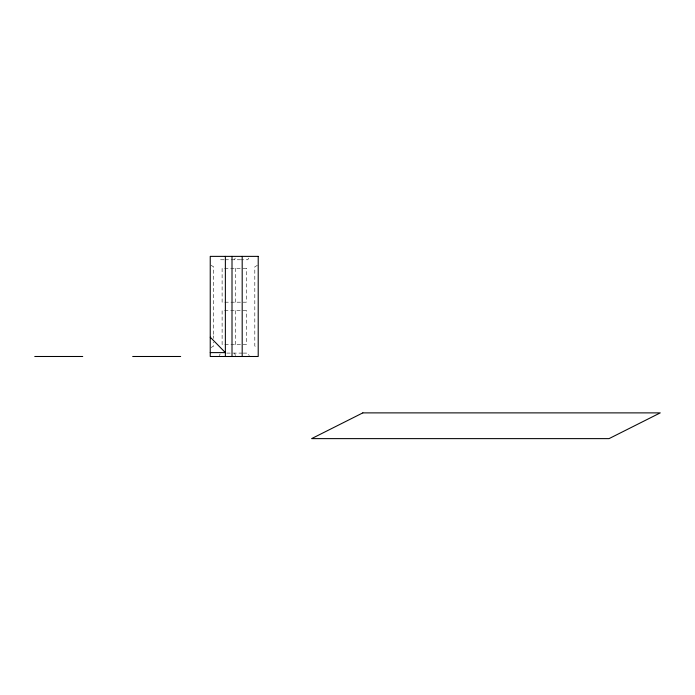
<?xml version="1.0" encoding="UTF-8"?>
<svg xmlns="http://www.w3.org/2000/svg" width="695" height="695" viewBox="0 0 695 695"><rect width="100%" height="100%" fill="white"/><g stroke="black" fill="none" stroke-linecap="round" stroke-linejoin="round"><path stroke-width="0.52" stroke-dasharray="3.48 2.61" d="M234.719 259.774L235.136 258.071M248.749 258.071L247.767 259.774L241.269 259.774M219.212 355.64L220.193 353.946M257.358 265.351L254.813 266.819L254.813 346.041L257.358 347.517M211.089 347.517L213.634 346.041L213.634 342.149M224.033 259.774L220.68 259.774L219.698 258.071M225.015 259.774L240.739 259.774M226.744 353.095L242.346 353.095M243.241 353.095L247.767 353.095L249.236 355.64M211.089 265.351L213.634 266.819L213.634 338.448M213.617 336.736L213.539 336.302A1.234 1.069 90 0 1 213.617 335.867M234.719 353.095L235.344 355.64M235.544 268.253L235.544 302.186M235.544 310.674L235.544 344.607M246.334 268.253L222.113 268.253L222.113 302.186L246.334 302.186L246.334 268.253M246.334 310.674L222.113 310.674L222.113 344.607L246.334 344.607L246.334 310.674"/><path stroke-width="1.04" d="M210.238 352.608L225.371 352.608L210.238 337.171M34.75 356.492L82.722 356.492M132.684 356.492L180.657 356.492M242.19 256.377L242.19 356.492M232.008 256.377L232.008 356.492M225.371 256.377L225.371 356.492M362.825 412.882L311.629 438.623L609.055 438.623L660.25 412.882L362.825 412.882M258.21 256.377L210.238 256.377L210.238 356.492L258.21 356.492L258.21 256.377"/></g></svg>
